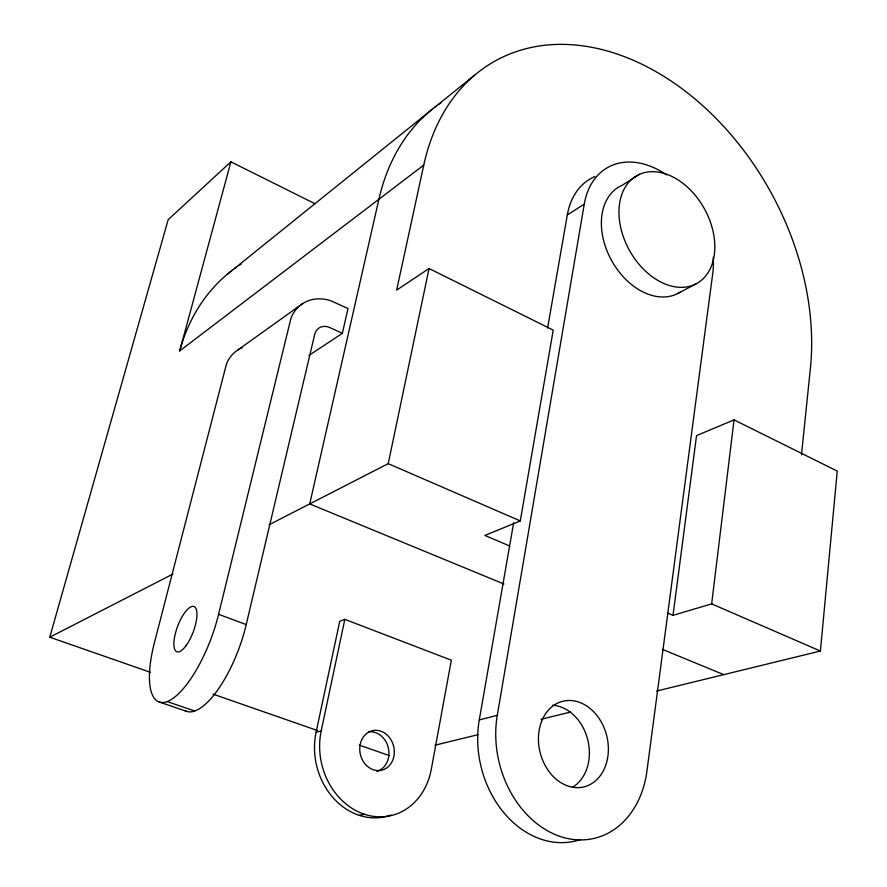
<?xml version="1.0" encoding="UTF-8"?>
<svg xmlns="http://www.w3.org/2000/svg" width="887" height="887" viewBox="0 0 887 887"><rect width="100%" height="100%" fill="white"/><g stroke="black" fill="none" stroke-linecap="round" stroke-linejoin="round"><path stroke-width="1.33" d="M656.58 691.051L820.408 651.025L837.25 471.086L734.048 419.873L696.539 435.617L673.022 615.334L668.055 613.227M801.471 454.843L810.385 368.427A248.704 178.11 61.4 0 0 648.619 67.623A248.704 178.11 61.4 0 0 423.764 165.093L179.717 350.93L230.908 161.822L315.085 203.788M673.022 615.334L711.662 603.881L734.048 419.873M713.215 257.319A83.234 58.442 61 0 1 712.727 273.518L646.945 770.991A95.907 74.708 76.1 0 1 558.123 835.742A95.907 74.708 76.1 0 1 497.285 715.31L584.256 204.154A83.234 58.442 61 0 1 666.625 174.916M509.604 545.948L484.867 535.449L520.281 520.913L553.233 330.13L429.053 268.506L396.666 290.093L423.764 165.093M580.375 839.568A94.488 74.186 76.3 0 1 504.293 813.235A94.488 74.186 76.3 0 1 479.279 719.922L513.64 522.798M547.601 328.002L567.303 214.942A82.158 58.243 61 0 1 594.833 176.557M269.06 524.76L388.229 463.657L429.053 268.506M321.205 730.877L344.832 619.37L451.339 660.183L431.293 769.284A66.281 55.881 77.2 0 1 363.615 813.978A66.281 55.881 77.2 0 1 321.205 730.877L316.082 732.34A65.96 55.726 77.3 0 0 333.645 798.355A65.96 55.726 77.3 0 0 391.045 815.009M316.082 732.34L339.732 621.332L344.832 619.37M308.931 355.41L342.338 333.379L348.003 308.554L330.94 300.782A43.929 35.535 56.6 0 0 291.014 318.034L218.59 614.314A77.058 26.399 -69.3 0 1 168.319 701.096A77.058 26.399 -69.3 0 1 154.393 642.798L226.529 363.781A41.112 34.316 55.9 0 1 242.018 347.726M184.684 710.465A76.482 27.342 -69.5 0 0 246.22 624.581L314.674 334.477A14.624 11.819 56.6 0 1 330.031 327.647L342.338 333.379M150.313 672.268L49.75 637.21L168.175 219.677L230.908 161.822M227.061 274.46L474.567 75.229M238.038 349.844L302.877 303.454M567.303 214.942L584.256 204.154M639.594 174.284L622.031 185.383A60.859 42.731 61 0 0 611.564 260.49A60.859 42.731 61 0 0 680.728 291.745M677.535 293.63L695.807 283.973A61.669 42.864 61.1 0 0 685.551 185.45A61.669 42.864 61.1 0 0 619.337 219.089A61.669 42.864 61.1 0 0 695.807 283.973M49.75 637.21L172.965 574.033M479.279 719.922L497.285 715.31M434.94 745.202L477.927 734.702M541.059 719.279L570.607 712.05M359.168 815.33L364.513 814.277M167.155 701.573L194.652 710.986M159.593 702.116L186.869 711.429M213.002 694.122L317.479 730.533M359.268 745.102L389.304 755.58M218.59 614.314L246.22 624.581M503.949 584.012L309.718 503.916L378.893 199.253A239.313 175.936 61.3 0 1 432.59 108.979M662.401 649.351L723.737 674.641M388.229 463.657L520.281 520.913M711.662 603.881L820.408 651.025M179.717 350.93A197.169 161.822 60.5 0 1 232.327 270.247M234.49 268.639A197.169 161.822 60.5 0 1 236.685 267.076M238.902 265.568A197.169 161.822 60.5 0 1 241.142 264.104M434.785 107.272A239.313 175.936 61.3 0 1 437.014 105.62M439.265 104.023A239.313 175.936 61.3 0 1 441.538 102.471M368.903 731.808A20.201 17.064 77.3 0 1 388.462 748.539A20.201 17.064 77.3 0 1 376.908 771.302M552.468 705.232A43.452 34.105 76.3 0 1 587.815 740.024A43.452 34.105 76.3 0 1 572.558 787.257M361.685 739.869A20.301 17.119 77.2 0 0 377.818 770.592A20.301 17.119 77.2 0 0 391.588 740.867A20.301 17.119 77.2 0 0 361.685 739.869M185.738 646.113A24.204 8.293 -69.3 0 0 195.24 607.429A24.204 8.293 -69.3 0 0 175.26 633.895A24.204 8.293 -69.3 0 0 185.738 646.113M541.602 721.397A44.095 34.338 76.1 0 0 576.694 787.645A44.095 34.338 76.1 0 0 601.918 723.16A44.095 34.338 76.1 0 0 541.602 721.397"/></g></svg>
